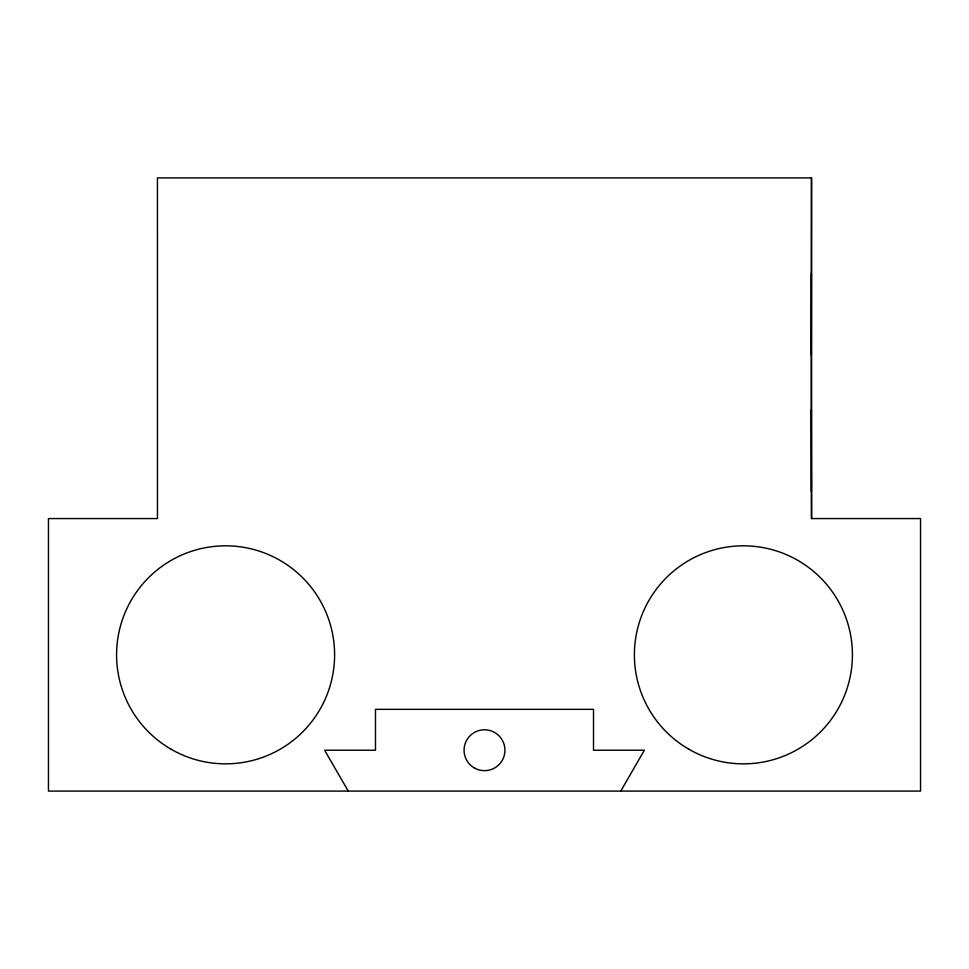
<?xml version="1.0" encoding="UTF-8"?>
<svg xmlns="http://www.w3.org/2000/svg" width="969" height="969" viewBox="0 0 969 969"><rect width="100%" height="100%" fill="white"/><g stroke="black" fill="none" stroke-linecap="round" stroke-linejoin="round"><path stroke-width="1.45" d="M811.344 355.042L811.537 177.908L157.438 177.908L157.463 518.56L48.45 518.56L48.45 791.092L920.55 791.092L920.55 518.56L811.537 518.56L811.344 409.548M620.766 791.092L644.373 750.224L593.512 750.224L593.512 709.332L375.487 709.332L375.487 750.224L324.627 750.224L348.234 791.092M811.489 177.908L811.537 518.56M811.344 273.282L811.344 491.307M688.898 749.243A109.012 109.012 0 0 0 852.417 654.826A109.012 109.012 0 0 0 688.898 560.421A109.012 109.012 0 0 0 688.898 749.243M171.089 749.243A109.012 109.012 0 0 0 334.608 654.826A109.012 109.012 0 0 0 171.089 560.421A109.012 109.012 0 0 0 171.089 749.243M474.277 767.92A20.446 20.446 0 0 0 504.934 750.224A20.446 20.446 0 0 0 474.277 732.516A20.446 20.446 0 0 0 474.277 767.92"/></g></svg>
